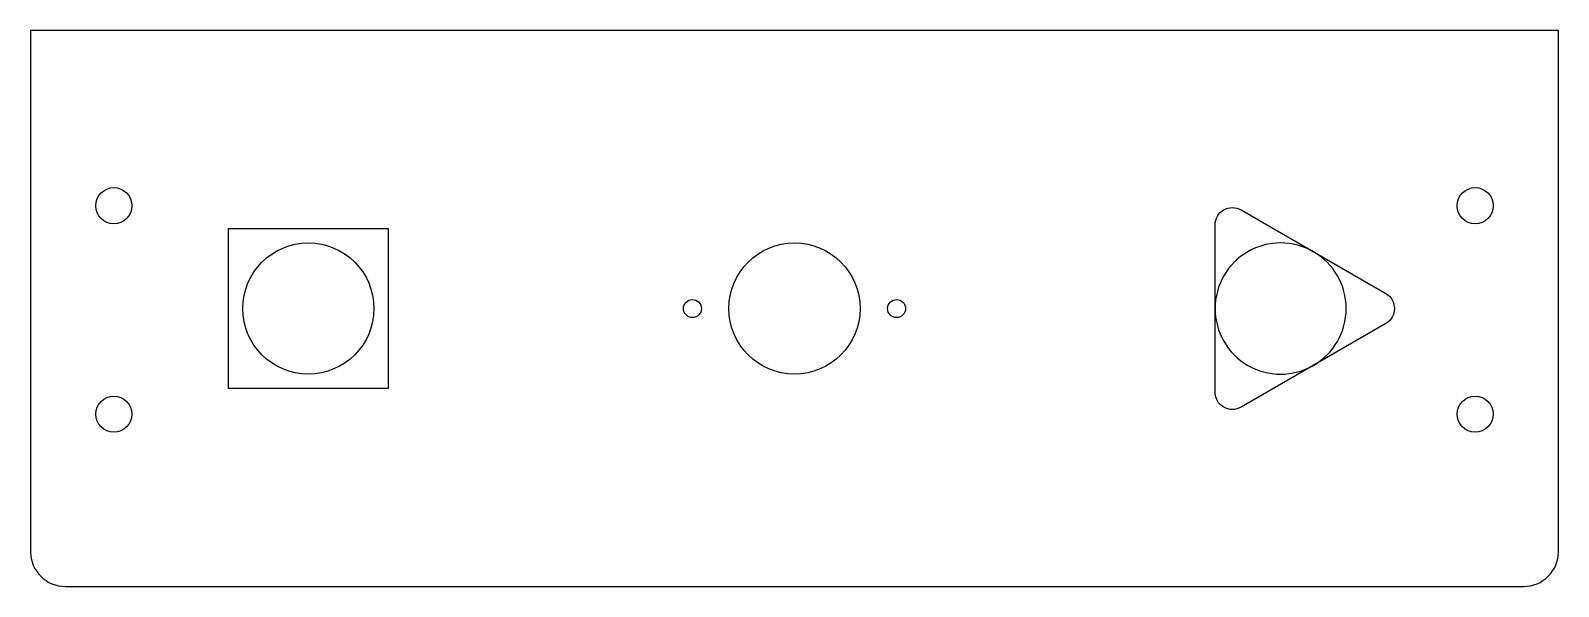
# Model space of a CAD drawing. Header units: inches. Extents: x -5.5 to 5.5, y -14.2 to -10.2.
import ezdxf

# ---------------------------------------------------------------- set-up
doc = ezdxf.new("R2010")
doc.units = ezdxf.units.IN
doc.layers.get('0').update_dxf_attribs({"linetype": 'CONTINUOUS'})

msp = doc.modelspace()

# ---------------------------------------------------------------- linework, layer by layer
for points in [[(5.25, -14.235, 0.414214), (5.5, -13.985), (5.5, -10.235), (-5.5, -10.235), (-5.5, -13.985, 0.414214), (-5.25, -14.235)], [(4.257, -12.343), (3.215, -12.945, -0.57735), (3.028, -12.837), (3.028, -11.633, -0.57735), (3.215, -11.525), (4.257, -12.127, -0.57735)], [(3.028, -12.235, 0.57735), (3.736, -12.644, 0.577346), (3.736, -11.826, 0.577354)]]:
    msp.add_lwpolyline(points, format="xyb", close=True)
msp.add_lwpolyline([(-4.075, -11.66), (-2.925, -11.66), (-2.925, -12.81), (-4.075, -12.81)], close=True)
for centre, radius in [((-4.9, -11.495), 0.13), ((4.9, -11.495), 0.13), ((-3.5, -12.235), 0.472), ((0, -12.235), 0.472), ((-0.735, -12.235), 0.065), ((0.735, -12.235), 0.065), ((-4.9, -12.995), 0.13), ((4.9, -12.995), 0.13)]:
    msp.add_circle(centre, radius)

doc.saveas('drawing.dxf')
